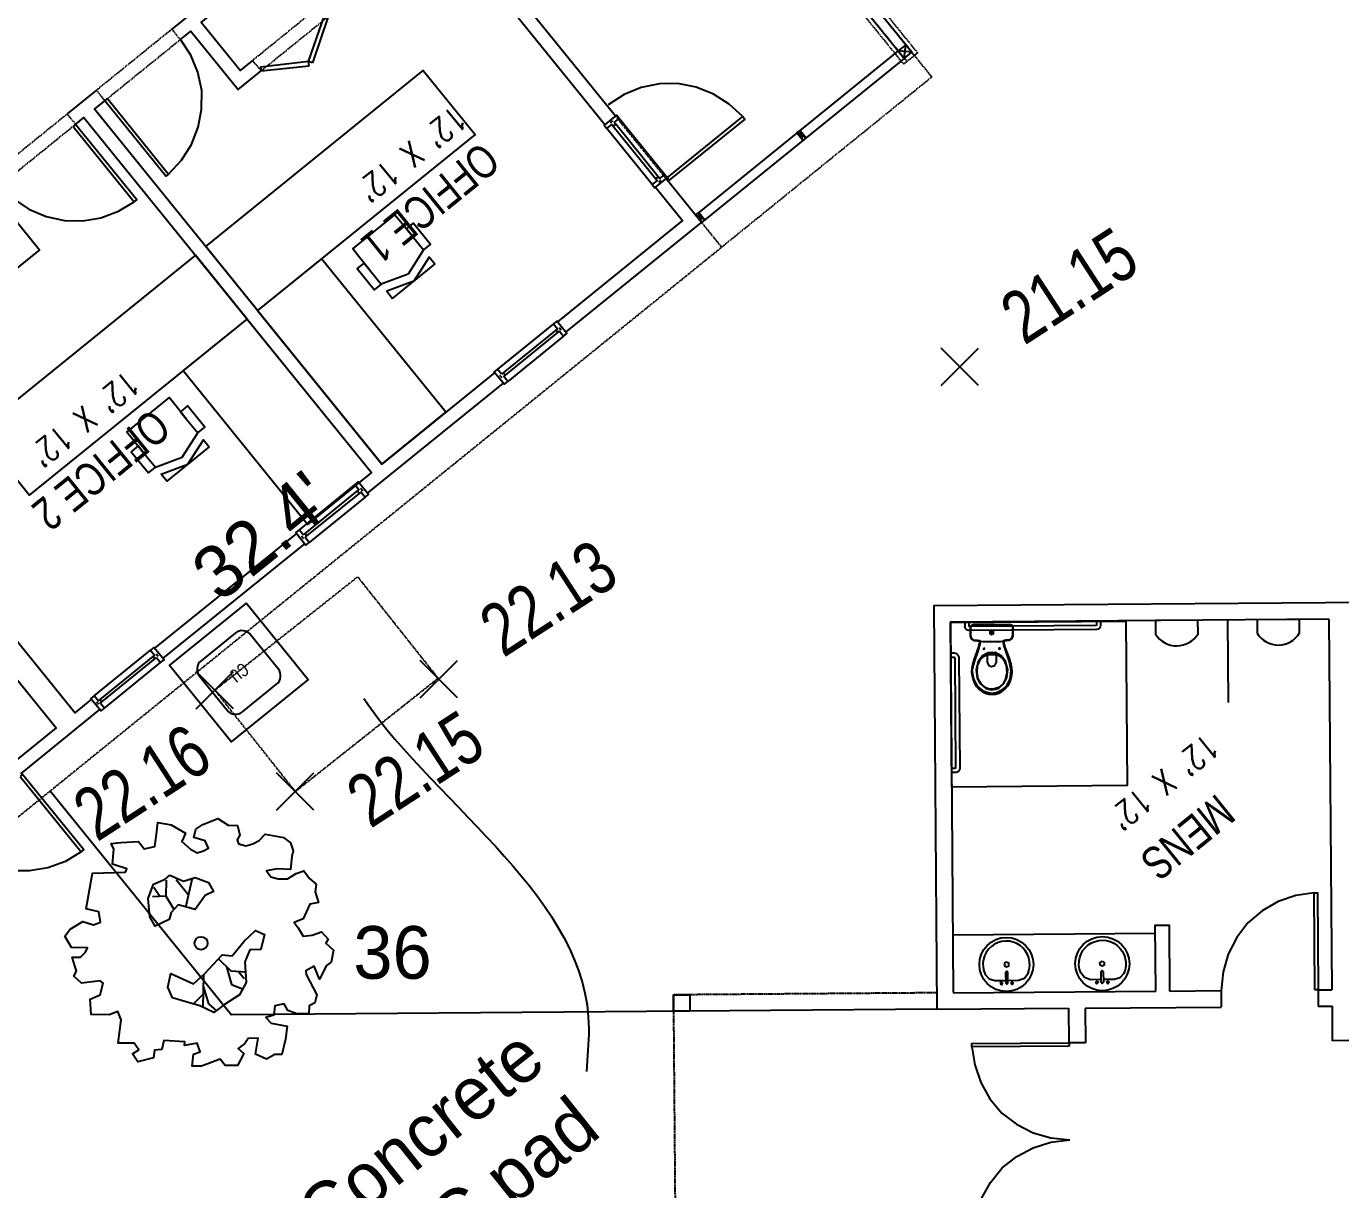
# Model space of a CAD drawing. Header units: inches. Extents: x -625442 to 34963, y -27993 to 66986.
# Drawn here: x -455468.8 to -454989.7, y 28468.8 to 28892.8 of the extents above; entities that cross this region are included whole.
import ezdxf
from ezdxf.enums import TextEntityAlignment as Align

# ---------------------------------------------------------------- set-up
doc = ezdxf.new("R2010")
doc.units = ezdxf.units.IN
doc.header["$LTSCALE"] = 0.5
doc.header["$MEASUREMENT"] = 0
doc.linetypes.add('DASHED2', pattern=[0.375, 0.25, -0.125])
doc.linetypes.add('HIDDEN2', pattern=[0.1875, 0.125, -0.0625])
for name, color, linetype in [('0-TEXT', 30, 'Continuous'), ('A-FIXT', 63, 'Continuous'), ('BUILDING', 253, 'DASHED2'), ('BUILDING OH', 80, 'HIDDEN2'), ('EDGE OF CONCRETE', 253, 'DASHED2'), ('P-ABOVE', 201, 'HIDDEN2'), ('P-BELOW-LIGHT', 143, 'Continuous'), ('P-CASEWORK', 140, 'Continuous'), ('P-DOOR', 51, 'Continuous'), ('P-FIXTURE', 63, 'Continuous'), ('P-FURNITURE', 201, 'Continuous'), ('P-WALL', 90, 'Continuous'), ('P-WINDOW', 213, 'Continuous'), ('SPOT ELEVATION TEXT', 252, 'Continuous'), ('TEXT', 7, 'Continuous'), ('Trees-Anno', 43, 'Continuous'), ('TreesMARK', 46, 'Continuous')]:
    doc.layers.add(name, color=color, linetype=linetype)
doc.layers.add('A-WALL-PATT', color=111, linetype='Continuous', lineweight=13)
doc.styles.add('1-4T', font='Zap601Rm.ttf', dxfattribs={"width": 0.8, "height": 12})
doc.styles.add('BLDG', font='IC-Romans.shx', dxfattribs={"width": 0.8})
doc.styles.add('sapa notes', font='romans.shx', dxfattribs={"width": 0.8})
doc.styles.add('TXT', font='IC-Romans.shx')
doc.dimstyles.new('20 SCALE', dxfattribs={"dimtxt": 1.6, "dimasz": 2, "dimexe": 0.18, "dimexo": 0.0625, "dimgap": 0.04, "dimtad": 0, "dimdec": 1, "dimzin": 0, "dimdsep": 46, "dimtxsty": 'BLDG', "dimcen": 0.09, "dimaunit": 1, "dimadec": 4, "dimazin": 0, "dimtfac": 1, "dimtdec": 1, "dimtofl": 0, "dimtmove": 2, "dimatfit": 3, "dimfxl": 1, "dimtolj": 1, "dimtzin": 0, "dimarcsym": 0})

# ---------------------------------------------------------------- blocks, each defined once
blk = doc.blocks.new('SPT10')
at = {"color": 0, "linetype": 'Continuous'}
for p, q in [((-0.354, -0.354), (0.354, 0.354)), ((0.354, -0.354), (-0.354, 0.354))]:
    blk.add_line(p, q, dxfattribs=at)
blk = doc.blocks.new('TREE11')
at = {"linetype": 'Continuous'}
for p, q in [((-0.1564, 0.1773), (-0.1793, 0.2113)), ((-0.1324, 0.2402), (-0.1344, 0.1783)), ((-0.0944, 0.2422), (-0.0475, 0.1843)), ((-0.0345, 0.2472), (-0.0584, 0.1403)), ((-0.1344, 0.1783), (-0.1843, 0.1763)), ((-0.1344, 0.1783), (-0.1034, 0.1294)), ((0.0654, -0.0594), (0.1134, -0.1044)), ((0.0964, -0.0894), (0.1154, -0.1563)), ((0.0085, -0.1194), (0.0065, -0.2442)), ((0.1134, -0.1044), (0.1703, -0.1084)), ((0.1414, -0.1074), (0.1634, -0.1334)), ((0.0065, -0.1943), (-0.0305, -0.2313)), ((0.0085, -0.1673), (0.0275, -0.2303)), ((0.1154, -0.1563), (0.1574, -0.1733)), ((0.0275, -0.2303), (0.0584, -0.2562))]:
    blk.add_line(p, q, dxfattribs=at)
for points in [[(-0.0404, 0.3569), (-0.0155, 0.3439), (0.0085, 0.3509), (0.0284, 0.3609), (0.0155, 0.3888), (-0.0275, 0.4018), (-0.0195, 0.4337), (0.0065, 0.4507), (0.0634, 0.4737), (0.1023, 0.4487), (0.1383, 0.4467), (0.1472, 0.4098), (0.1363, 0.3928), (0.1413, 0.3779), (0.1702, 0.3699), (0.1962, 0.3779), (0.2201, 0.3908), (0.2431, 0.4148), (0.3129, 0.4018), (0.3389, 0.3808), (0.3499, 0.3509), (0.3439, 0.3289), (0.3399, 0.28), (0.289, 0.282), (0.2481, 0.275), (0.265, 0.2521), (0.293, 0.2441), (0.3279, 0.2441), (0.3609, 0.2651), (0.3898, 0.275), (0.4118, 0.2461), (0.4367, 0.2241), (0.4327, 0.1952), (0.4457, 0.1543), (0.4128, 0.1483), (0.3878, 0.0924), (0.3539, 0.0794), (0.3679, 0.0585), (0.3878, 0.0265), (0.4218, 0.0305), (0.4567, 0.0435), (0.4826, 0.0155), (0.4737, 0.0006), (0.5026, -0.0264), (0.4936, -0.0713), (0.4757, -0.0843), (0.4497, -0.1362), (0.4287, -0.0873), (0.3978, -0.1042), (0.3988, -0.1192), (0.4397, -0.196), (0.4317, -0.226), (0.4108, -0.238), (0.4088, -0.2679), (0.3629, -0.2679), (0.3289, -0.2549), (0.3149, -0.23), (0.28, -0.238), (0.276, -0.2729), (0.2461, -0.2819), (0.266, -0.3028), (0.3269, -0.3148), (0.3199, -0.3647), (0.306, -0.4226), (0.28, -0.4226), (0.2481, -0.4396), (0.2071, -0.4206), (0.2161, -0.3597), (0.1792, -0.3617), (0.1662, -0.3807), (0.1403, -0.3997), (0.1622, -0.4186), (0.1383, -0.4635), (0.0913, -0.4635), (0.0724, -0.4406), (0.0015, -0.4665), (-0.0334, -0.4665), (-0.0284, -0.4216), (-0.0035, -0.4126), (-0.0145, -0.3787), (-0.0634, -0.3887), (-0.0624, -0.3737), (-0.1413, -0.3697), (-0.1492, -0.4036), (-0.1772, -0.4056), (-0.1802, -0.4346), (-0.2401, -0.4496), (-0.26, -0.4196), (-0.2361, -0.4046), (-0.2541, -0.3797), (-0.3149, -0.3797), (-0.303, -0.2909), (-0.3159, -0.2589), (-0.3489, -0.2719), (-0.4178, -0.2699), (-0.4218, -0.212), (-0.3828, -0.196), (-0.3718, -0.1511), (-0.3838, -0.1421), (-0.4547, -0.1511), (-0.4836, -0.1252), (-0.4727, -0.1062), (-0.4896, -0.0533), (-0.4577, -0.0533), (-0.4387, -0.0334), (-0.4317, -0.0174), (-0.4926, -0.0164), (-0.5176, 0.0275), (-0.4966, 0.0535), (-0.4497, 0.0824), (-0.4088, 0.0694), (-0.3818, 0.0804), (-0.3878, 0.1193), (-0.4367, 0.1313), (-0.4118, 0.2661), (-0.287, 0.2701), (-0.282, 0.283), (-0.3369, 0.3), (-0.3309, 0.3569), (-0.3409, 0.3788), (-0.305, 0.3828), (-0.2381, 0.3868), (-0.2161, 0.3579), (-0.1762, 0.3679), (-0.1702, 0.4038), (-0.1642, 0.4587), (-0.1133, 0.4497), (-0.0594, 0.4178), (-0.0734, 0.3868)], [(-0.1183, 0.2581), (-0.0674, 0.2361), (-0.0225, 0.2491), (0.0275, 0.2301), (0.0474, 0.1962), (0.0155, 0.1812), (-0.0225, 0.1283), (-0.0873, 0.1453), (-0.1143, 0.1174), (-0.1213, 0.0904), (-0.1742, 0.0645), (-0.1942, 0.1004), (-0.2011, 0.1703), (-0.1802, 0.2241), (-0.1363, 0.2431)], [(0.0145, -0.1142), (0.0794, -0.0443), (0.1183, -0.0483), (0.1632, 0.0076), (0.2061, 0.0485), (0.2411, 0.0335), (0.2271, -0.0234), (0.1852, -0.0254), (0.1662, -0.0703), (0.1712, -0.1491), (0.1452, -0.196), (0.0883, -0.232), (0.0484, -0.2629), (-0.0045, -0.237), (-0.0534, -0.224), (-0.1083, -0.207), (-0.1263, -0.1671), (-0.1153, -0.1152), (-0.0294, -0.1541)]]:
    blk.add_lwpolyline(points, close=True, dxfattribs=at)
blk.add_circle((0, 0), 0.0248, dxfattribs=at)
blk = doc.blocks.new('A$C468F4D8E')
at = {"layer": 'A-FIXT', "ltscale": 0.25}
for p, q in [((11.25, -1.5), (11.25, 0)), ((12.75, -1.5), (12.75, 0)), ((53.25, -1.5), (53.25, 0)), ((54.75, -1.5), (54.75, 0)), ((12.75, -1.5), (53.25, -1.5)), ((12.75, -3), (53.25, -3)), ((0, -5.25), (1.5, -5.25)), ((0, -6.75), (1.5, -6.75)), ((1.5, -53.25), (1.5, -6.75)), ((3, -53.25), (3, -6.75)), ((0, -53.25), (1.5, -53.25)), ((0, -54.75), (1.5, -54.75))]:
    blk.add_line(p, q, dxfattribs=at)
for centre, start, end in [((12.75, -1.5), 180, 270), ((53.25, -1.5), 270, 0), ((1.5, -6.75), 0, 90), ((1.5, -53.25), 270, 0)]:
    blk.add_arc(centre, 1.5, start, end, dxfattribs=at)

msp = doc.modelspace()

# ---------------------------------------------------------------- linework, layer by layer
at = {"layer": 'BUILDING'}
for points in [[(-455519.76867, 29188.16417), (-455215.37016, 28812.27535)], [(-455517.23392, 28567.82306), (-455215.37016, 28812.27535)]]:
    msp.add_lwpolyline(points, dxfattribs=at)
at = {"layer": 'BUILDING OH'}
for points in [[(-455443.15934, 29250.20317), (-455138.76083, 28874.31435)], [(-455138.76083, 28874.31435), (-455215.37016, 28812.27535)]]:
    msp.add_lwpolyline(points, dxfattribs=at)
at = {"layer": 'EDGE OF CONCRETE'}
for points in [[(-455400.08999, 28650.85869), (-455348.02533, 28692.15014)], [(-455348.02533, 28692.15014), (-455318.70127, 28655.17523)], [(-455370.76592, 28613.88379), (-455318.70127, 28655.17523)], [(-455400.08999, 28650.85869), (-455370.76592, 28613.88379)]]:
    msp.add_lwpolyline(points, dxfattribs=at)
at = {"layer": 'P-ABOVE'}
msp.add_line((-455145.11869, 28882.16541), (-455147.83867, 28879.96275), dxfattribs=at)
for points in [[(-455447.98902, 29248.22221), (-455446.82331, 29249.16621), (-455147.83867, 28879.96275), (-455149.00437, 28879.01875)], [(-455444.10334, 29251.36887), (-455442.93763, 29252.31287), (-455143.95299, 28883.10941), (-455145.11869, 28882.16541)], [(-455383.24785, 28876.5415), (-455355.88069, 28898.70371), (-455358.95877, 28902.5047), (-455386.32593, 28880.3425)], [(-455440.16751, 28865.69188), (-455412.6483, 28887.97721), (-455415.72639, 28891.7782), (-455443.24559, 28869.49288)], [(-455478.17746, 28834.91104), (-455481.25554, 28838.71204), (-455453.88838, 28860.87424), (-455450.8103, 28857.07325)]]:
    msp.add_lwpolyline(points, close=True, dxfattribs=at)
msp.add_lwpolyline([(-455136.92343, 28540.52275), (-455232.94878, 28539.78573), (-455232.06812, 28431.79187), (-455136.07112, 28432.54965)], dxfattribs=at)
at = {"layer": 'P-BELOW-LIGHT'}
for p, q in [((-455146.06269, 28883.33112), (-455443.15934, 29250.20317)), ((-455237.81327, 28991.06857), (-455150.98533, 28883.84843)), ((-455150.98533, 28883.84843), (-455223.72771, 28824.94092)), ((-455148.78267, 28881.12845), (-455221.52505, 28822.22095)), ((-454994.04101, 28682.66838), (-454994.04108, 28682.67725)), ((-455030.99209, 28676.3251), (-455030.75528, 28646.32604)), ((-455460.09562, 28614.10574), (-455394.02287, 28532.51531)), ((-455136.87631, 28534.54516), (-455394.02287, 28532.51531))]:
    msp.add_line(p, q, dxfattribs=at)
for points in [[(-455254.47058, 28857.72267), (-455252.6461, 28859.20015), (-455253.63109, 28860.41647), (-455258.19228, 28856.72277), (-455257.2073, 28855.50645), (-455255.38282, 28856.98393), (-455254.89033, 28856.37577), (-455253.97809, 28857.11451)], [(-455295.54019, 28766.05894), (-455297.01767, 28767.88342), (-455298.23399, 28766.89843), (-455294.54029, 28762.33724), (-455293.32397, 28763.32222), (-455294.80145, 28765.1467), (-455294.19329, 28765.6392), (-455294.93203, 28766.55143)], [(-455367.91114, 28707.45223), (-455369.38862, 28709.2767), (-455370.60494, 28708.29172), (-455366.91124, 28703.73052), (-455365.69492, 28704.71551), (-455367.1724, 28706.53999), (-455366.56424, 28707.03248), (-455367.30298, 28707.94472)], [(-455388.67443, 28682.60489), (-455416.65133, 28659.94892), (-455393.99536, 28631.97202), (-455366.01846, 28654.62799)], [(-455131.50879, 28615.53135), (-455131.9824, 28675.52948), (-455067.99093, 28676.03304), (-455067.51732, 28616.03491)], [(-455421.29857, 28662.70807), (-455419.82109, 28660.8836), (-455418.60477, 28661.86858), (-455422.29847, 28666.42978), (-455423.51479, 28665.44479), (-455422.03731, 28663.62031), (-455422.64547, 28663.12782), (-455421.90673, 28662.21558)]]:
    msp.add_lwpolyline(points, close=True, dxfattribs=at)
for points in [[(-455240.70877, 28835.13312), (-455257.2073, 28855.50645)], [(-455255.87531, 28857.59209), (-455254.96307, 28858.33083)], [(-455236.14757, 28838.82682), (-455237.97205, 28837.34934), (-455238.46454, 28837.9575), (-455239.37678, 28837.21876), (-455238.88429, 28836.6106), (-455240.70877, 28835.13312), (-455239.72378, 28833.9168), (-455235.16259, 28837.6105), (-455236.14757, 28838.82682), (-455252.6461, 28859.20015)], [(-455237.47956, 28836.74118), (-455238.3918, 28836.00244)], [(-455276.64434, 28784.38195), (-455275.16686, 28782.55747), (-455275.77502, 28782.06498), (-455275.03628, 28781.15274), (-455274.42812, 28781.64523), (-455272.95064, 28779.82075), (-455271.73432, 28780.80574), (-455275.42802, 28785.36693), (-455276.64434, 28784.38195), (-455297.01767, 28767.88342)], [(-455272.95064, 28779.82075), (-455293.32397, 28763.32222)], [(-455274.5587, 28783.04996), (-455273.81996, 28782.13772)], [(-455295.40961, 28764.65421), (-455296.14835, 28765.56645)], [(-455349.01529, 28725.77523), (-455347.53781, 28723.95075), (-455348.14597, 28723.45826), (-455347.40723, 28722.54602), (-455346.79907, 28723.03852), (-455345.32159, 28721.21404), (-455344.10527, 28722.19902), (-455347.79897, 28726.76022), (-455349.01529, 28725.77523), (-455369.38862, 28709.2767)], [(-455345.32159, 28721.21404), (-455365.69492, 28704.71551)], [(-455346.92965, 28724.44325), (-455346.19091, 28723.53101)], [(-455367.78056, 28706.04749), (-455368.5193, 28706.95973)], [(-455444.04016, 28648.82314), (-455423.51479, 28665.44479)], [(-455421.42915, 28664.11281), (-455420.69041, 28663.20057)], [(-455440.34646, 28644.26194), (-455441.82394, 28646.08642), (-455441.21578, 28646.57891), (-455441.95452, 28647.49115), (-455442.56268, 28646.99866), (-455444.04016, 28648.82314), (-455445.25648, 28647.83815), (-455441.56278, 28643.27696), (-455440.34646, 28644.26194), (-455419.82109, 28660.8836)], [(-455442.4321, 28645.59393), (-455443.17084, 28646.50617)]]:
    msp.add_lwpolyline(points, dxfattribs=at)
msp.add_lwpolyline([(-455392.6698, 28671.64875), (-455405.10398, 28661.57943, 0.414213562), (-455405.69519, 28655.95356), (-455395.62587, 28643.51938, 0.414213562), (-455389.99999, 28642.92816), (-455377.56582, 28652.99749, 0.414213562), (-455376.9746, 28658.62336), (-455387.04392, 28671.05754, 0.414213562)], format="xyb", close=True, dxfattribs=at)
at = {"layer": 'P-CASEWORK'}
msp.add_line((-455057.27053, 28562.13373), (-455131.06421, 28561.5351), dxfattribs=at)
at = {"layer": 'P-DOOR'}
for points in [[(-455364.44346, 28879.43391), (-455365.91349, 28880.0057), (-455360.11634, 28896.78411), (-455358.76944, 28896.36436)], [(-455365.65978, 28878.44893), (-455365.91349, 28880.0057), (-455383.37843, 28877.94624), (-455383.24785, 28876.5415)], [(-455439.25527, 28866.43062), (-455416.96994, 28838.91142), (-455417.88218, 28838.17268), (-455440.16751, 28865.69188)], [(-455235.16259, 28837.6105), (-455207.64338, 28859.89582), (-455206.90464, 28858.98359), (-455234.42385, 28836.69826)], [(-455451.72253, 28856.33451), (-455429.43721, 28828.8153), (-455428.52497, 28829.55404), (-455450.8103, 28857.07325)], [(-455471.0585, 28619.39103), (-455448.77318, 28591.87182), (-455447.86094, 28592.61056), (-455470.14627, 28620.12977)], [(-454999.10281, 28541.60118), (-454999.39714, 28577.011), (-454998.22334, 28577.02076), (-454997.929, 28541.61094)], [(-455088.73973, 28521.13428), (-455124.14979, 28520.86958), (-455124.15857, 28522.0434), (-455088.74851, 28522.3081)]]:
    msp.add_lwpolyline(points, close=True, dxfattribs=at)
for points in [[(-455416.96994, 28838.91142), (-455412.26417, 28843.98093), (-455408.60121, 28849.71644), (-455406.13311, 28855.99482), (-455404.88879, 28862.5409), (-455404.86825, 28869.35469), (-455406.25243, 28876.0379), (-455408.79511, 28882.28644), (-455412.6483, 28887.97721)], [(-455207.64338, 28859.89582), (-455212.58977, 28864.44956), (-455218.32528, 28868.11252), (-455224.60366, 28870.58062), (-455231.27287, 28871.97698), (-455237.96353, 28871.84548), (-455244.64674, 28870.46129), (-455250.89529, 28867.91862), (-455256.70917, 28864.21746)], [(-455473.55949, 28803.40623), (-455463.98099, 28811.163), (-455481.21826, 28832.44858), (-455478.17746, 28834.91104), (-455473.41202, 28829.95902), (-455467.82855, 28826.17294), (-455461.57909, 28823.42968), (-455454.90989, 28822.03332), (-455448.24814, 28821.88965), (-455441.59385, 28822.99867), (-455435.22218, 28825.38931), (-455429.43721, 28828.8153)], [(-455448.77318, 28591.87182), (-455454.55815, 28588.44583), (-455460.92982, 28586.05519), (-455467.58411, 28584.94617), (-455474.3979, 28584.96672), (-455480.91506, 28586.4862), (-455487.16452, 28589.22946), (-455492.74799, 28593.01554), (-455497.66547, 28597.84444)], [(-454999.39714, 28577.011), (-455006.04058, 28575.97754), (-455012.47863, 28573.7719), (-455018.32002, 28570.39733), (-455023.56637, 28566.04947), (-455027.63079, 28560.73319), (-455030.71052, 28554.6425), (-455032.6132, 28548.17031), (-455033.33883, 28541.3166)], [(-455124.14979, 28520.86958), (-455123.12189, 28514.22528), (-455120.92164, 28507.78539), (-455117.55196, 28501.94118), (-455113.20849, 28496.69119), (-455107.89562, 28492.62233), (-455101.80751, 28489.53749), (-455095.33691, 28487.62939), (-455088.48381, 28486.89804)], [(-455123.63795, 28452.39709), (-455122.70949, 28459.05602), (-455120.60576, 28465.52808), (-455117.32383, 28471.42201), (-455113.05933, 28476.73635), (-455107.80787, 28480.88419), (-455101.76657, 28484.05969), (-455095.32521, 28486.06431), (-455088.48381, 28486.89804)]]:
    msp.add_lwpolyline(points, dxfattribs=at)
at = {"layer": 'P-FIXTURE'}
for points in [[(-455124.70156, 28673.63048), (-455124.31647, 28674.41611), (-455123.53547, 28674.61792), (-455124.31647, 28674.41611)], [(-455110.42793, 28674.72139), (-455109.64384, 28674.53193), (-455109.24639, 28673.75248), (-455109.64384, 28674.53193)], [(-455117.05172, 28671.14745), (-455116.27227, 28671.5449), (-455116.27845, 28672.32744), (-455117.06407, 28672.71253), (-455117.64789, 28672.31663), (-455117.64171, 28671.53409)], [(-455121.86538, 28661.32709), (-455122.62321, 28658.19075), (-455122.20878, 28655.25931), (-455121.01798, 28653.11659), (-455119.24491, 28651.56541), (-455118.06801, 28651.18341), (-455116.89266, 28650.99704), (-455115.52476, 28651.20348), (-455114.35403, 28651.60402), (-455112.60567, 28653.183), (-455111.44885, 28655.34425), (-455111.08074, 28658.28186), (-455111.88799, 28661.40585), (-455113.46852, 28663.34984), (-455115.62977, 28664.50667), (-455116.21667, 28664.50203), (-455116.99921, 28664.49586), (-455117.58612, 28664.49122), (-455118.17302, 28664.48659), (-455120.31574, 28663.29579)], [(-455119.752, 28666.23495), (-455119.94455, 28665.84214), (-455119.74737, 28665.64805), (-455119.55328, 28665.84523)], [(-455114.07395, 28665.69283), (-455113.87986, 28665.89001), (-455114.07859, 28666.27974), (-455114.27113, 28665.88692)], [(-455111.49695, 28551.72007), (-455112.27623, 28551.32228), (-455112.26808, 28550.34411), (-455111.48229, 28549.95936), (-455110.70301, 28550.35714), (-455110.71116, 28551.33532)], [(-455076.67598, 28552.00254), (-455075.89035, 28551.61745), (-455075.88263, 28550.63927), (-455076.66208, 28550.24182), (-455077.44771, 28550.62692), (-455077.45543, 28551.60509)], [(-455076.25537, 28548.28856), (-455076.22448, 28544.37586), (-455076.61267, 28543.9815), (-455077.00702, 28544.36968), (-455077.03791, 28548.28239), (-455076.64973, 28548.67674)], [(-455113.97664, 28544.06914), (-455113.38485, 28543.48712), (-455112.99847, 28544.07729), (-455113.393, 28544.4653)], [(-455111.85726, 28547.99975), (-455111.82466, 28544.08707), (-455111.43014, 28543.69906), (-455111.04213, 28544.09359), (-455111.07472, 28548.00627), (-455111.46925, 28548.39428)], [(-455110.06395, 28544.10173), (-455109.47216, 28543.51972), (-455109.08578, 28544.10988), (-455109.48031, 28544.49789)], [(-455077.9852, 28544.36196), (-455078.56747, 28543.77042), (-455078.96338, 28544.35424), (-455078.57519, 28544.7486)], [(-455074.0725, 28544.39285), (-455074.65477, 28543.80131), (-455075.05067, 28544.38513), (-455074.66249, 28544.77949)]]:
    msp.add_lwpolyline(points, close=True, dxfattribs=at)
for points in [[(-455124.6784, 28670.69595), (-455124.70156, 28673.63048), (-455124.6784, 28670.69595)], [(-455123.53547, 28674.61792), (-455110.42793, 28674.72139), (-455123.53547, 28674.61792)], [(-455109.24639, 28673.75248), (-455109.22323, 28670.81795), (-455109.24639, 28673.75248)], [(-455121.14152, 28668.7674), (-455121.7099, 28666.41514), (-455122.47545, 28664.25698), (-455121.7099, 28666.41514), (-455121.14152, 28668.7674), (-455122.12124, 28668.95531), (-455123.29505, 28668.94604), (-455124.27786, 28669.52523), (-455124.6784, 28670.69595), (-455124.27786, 28669.52523), (-455123.29505, 28668.94604), (-455120.16181, 28668.57948), (-455117.03164, 28668.60419), (-455113.70585, 28668.63045), (-455110.57878, 28669.04642), (-455109.60523, 28669.64105), (-455109.22323, 28670.81795), (-455109.60523, 28669.64105), (-455110.57878, 28669.04642), (-455111.75259, 28669.03716), (-455112.72922, 28668.8338), (-455112.12378, 28666.49081), (-455111.32425, 28664.34501), (-455112.12378, 28666.49081), (-455112.72922, 28668.8338)], [(-455112.92485, 28668.83226), (-455112.51814, 28666.879), (-455111.91734, 28665.12291), (-455110.517, 28661.22102), (-455109.90539, 28658.09549), (-455110.27195, 28654.96224), (-455111.61978, 28652.21254), (-455113.9535, 28650.4333), (-455115.31831, 28649.83558), (-455116.88185, 28649.62759), (-455118.25284, 28649.81242), (-455119.62692, 28650.38851), (-455121.98843, 28652.1307), (-455123.3795, 28654.85878), (-455123.99111, 28657.9843), (-455123.23328, 28661.12064), (-455121.89472, 28665.04415), (-455121.32172, 28666.8095), (-455120.94589, 28668.76894)], [(-455116.86689, 28672.51844), (-455117.6448, 28671.92536), (-455117.05326, 28671.34308), (-455116.47099, 28671.93462), (-455117.06253, 28672.51689)], [(-455123.43355, 28661.706), (-455122.47545, 28664.25698), (-455123.43355, 28661.706)], [(-455115.23387, 28663.92285), (-455115.23232, 28663.72721), (-455116.01486, 28663.72104), (-455116.99304, 28663.71332), (-455117.77558, 28663.70714), (-455118.55812, 28663.70096), (-455118.55966, 28663.8966), (-455118.36403, 28663.89814), (-455117.9743, 28664.09686), (-455117.58303, 28664.09995), (-455116.99613, 28664.10459), (-455116.40922, 28664.10922), (-455115.82231, 28664.11385), (-455114.05542, 28663.34521), (-455112.67517, 28661.98657), (-455111.68, 28659.84231), (-455111.46429, 28657.3006), (-455111.83703, 28654.94989), (-455112.80131, 28653.18145), (-455114.35558, 28651.79965), (-455115.5263, 28651.39912), (-455116.8942, 28651.19267), (-455118.06956, 28651.37904), (-455119.24646, 28651.76105), (-455120.82235, 28653.11814), (-455121.81442, 28654.87113), (-455122.22422, 28657.21566), (-455122.04866, 28659.76046), (-455121.08747, 28661.92017), (-455119.92293, 28663.10325), (-455118.55966, 28663.8966)], [(-455118.55812, 28663.70096), (-455118.5365, 28660.96207), (-455117.94033, 28659.79289), (-455116.95906, 28659.40934), (-455115.78834, 28659.80988), (-455115.2107, 28660.98832), (-455115.23232, 28663.72721)], [(-455110.326, 28661.80947), (-455111.32425, 28664.34501), (-455110.326, 28661.80947)]]:
    msp.add_lwpolyline(points, dxfattribs=at)
for points in [[(-455057.21957, 28676.17835), (-455057.18096, 28671.28747, 0.56445913), (-455041.72579, 28671.40947), (-455041.7644, 28676.30035)], [(-455020.22072, 28676.47041), (-455020.18212, 28671.57953, 0.56445913), (-455004.72695, 28671.70153), (-455004.76555, 28676.59241)]]:
    msp.add_lwpolyline(points, format="xyb", close=True, dxfattribs=at)
for points in [[(-455111.05027, 28545.07176), (-455107.13759, 28545.10435), (-455104.99213, 28545.90482), (-455103.63736, 28547.67693, 1.529927729), (-455119.28485, 28547.15529), (-455117.90237, 28545.60162), (-455115.7455, 28545.03264), (-455111.83281, 28545.06524)], [(-455077.01475, 28545.34786), (-455080.92745, 28545.31697), (-455083.08561, 28546.08253), (-455084.46895, 28547.83243, -1.529927729), (-455068.81506, 28547.56471), (-455070.17215, 28545.98881), (-455072.3195, 28545.38492), (-455076.23221, 28545.35404)]]:
    msp.add_lwpolyline(points, format="xyb", dxfattribs=at)
for centre in [(-455111.56359, 28550.86315), (-455076.59546, 28551.14682)]:
    msp.add_circle(centre, 9.8561, dxfattribs=at)
msp.add_ellipse((-455116.84848, 28657.79314), major_axis=(0.06755, -8.55677), ratio=0.864280795, start_param=4.230642857, end_param=8.335727786, dxfattribs=at)
msp.add_ellipse((-455116.84848, 28657.79314), major_axis=(0.06755, -8.55677), ratio=0.864280795, start_param=4.230642857, end_param=8.335727786, dxfattribs=at)
at = {"layer": 'P-FURNITURE'}
for points in [[(-455384.50248, 28789.18172), (-455403.38245, 28812.49581), (-455324.11457, 28876.68773), (-455305.23459, 28853.37365)], [(-455388.30347, 28786.10364), (-455407.18345, 28809.41772), (-455486.45133, 28745.2258), (-455467.57135, 28721.91172)], [(-455361.18839, 28808.0617), (-455384.50248, 28789.18172), (-455339.19053, 28733.22792), (-455315.87645, 28752.1079)], [(-455411.61756, 28767.22366), (-455388.30347, 28786.10364), (-455342.99153, 28730.14984), (-455366.30561, 28711.26986)]]:
    msp.add_lwpolyline(points, close=True, dxfattribs=at)
at = {"layer": 'P-FURNITURE', "flags": 128}
for points in [[(-455328.16613, 28816.41922), (-455324.00311, 28811.27849), (-455329.6327, 28802.4636), (-455339.42531, 28798.78944), (-455341.99567, 28796.70793), (-455348.2402, 28804.41903), (-455345.66983, 28806.50054), (-455343.58832, 28803.93017), (-455347.75134, 28809.0709), (-455349.83285, 28811.64127), (-455347.26248, 28813.72278), (-455336.98102, 28822.04881), (-455334.41065, 28824.13032), (-455332.32914, 28821.55995), (-455328.16613, 28816.41922), (-455330.24763, 28818.98959), (-455327.67727, 28821.07109), (-455321.43274, 28813.36), (-455324.00311, 28811.27849)], [(-455343.58832, 28803.93017), (-455339.42531, 28798.78944)], [(-455425.897, 28737.27578), (-455421.73399, 28732.13505), (-455411.94138, 28735.80921), (-455406.31179, 28744.6241), (-455403.74142, 28746.70561), (-455409.98595, 28754.41671), (-455412.55631, 28752.3352), (-455410.4748, 28749.76483), (-455414.63782, 28754.90556), (-455416.71933, 28757.47593), (-455419.2897, 28755.39442), (-455429.57116, 28747.06839), (-455432.14153, 28744.98688), (-455430.06002, 28742.41651), (-455425.897, 28737.27578), (-455427.97851, 28739.84615), (-455430.54888, 28737.76464), (-455424.30435, 28730.05354), (-455421.73399, 28732.13505)], [(-455410.4748, 28749.76483), (-455406.31179, 28744.6241)]]:
    msp.add_lwpolyline(points, dxfattribs=at)
for points in [[(-455335.26229, 28793.64871), (-455319.84009, 28806.13776), (-455321.9216, 28808.70812), (-455327.55119, 28799.89323), (-455337.3438, 28796.21907)], [(-455402.14877, 28739.48337), (-455417.57097, 28726.99432), (-455419.65248, 28729.56468), (-455409.85987, 28733.23884), (-455404.23028, 28742.05373)]]:
    msp.add_lwpolyline(points, close=True, dxfattribs=at)
at = {"layer": 'P-WALL'}
for p, q in [((-455146.06269, 28883.33112), (-455150.98533, 28883.84843)), ((-455148.78267, 28881.12845), (-455148.26536, 28886.05109)), ((-455184.57101, 28852.1467), (-455187.93938, 28853.92268)), ((-455185.73671, 28851.2027), (-455186.77367, 28854.86668)), ((-455221.52505, 28822.22095), (-455224.89342, 28823.99693)), ((-455222.69075, 28821.27695), (-455223.72771, 28824.94092)), ((-455130.92463, 28540.53205), (-455057.10474, 28541.13089)), ((-455052.10491, 28541.17145), (-455033.33908, 28541.34134)), ((-455033.33908, 28541.34134), (-455033.29027, 28535.32425)), ((-454997.92902, 28541.61312), (-454992.90558, 28541.65168)), ((-454997.92902, 28541.61312), (-454997.88038, 28535.61118)), ((-455136.87624, 28534.54516), (-455088.87766, 28534.91401)), ((-455088.87774, 28534.92405), (-455088.77813, 28522.30536)), ((-455082.87793, 28534.97141), (-455082.77832, 28522.35272)), ((-455082.87784, 28534.96011), (-455033.29041, 28535.34117)), ((-454997.8804, 28535.61327), (-454992.85953, 28535.65186)), ((-455082.77832, 28522.35272), (-455088.77813, 28522.30536)), ((-454986.78131, 28523.1105), (-454992.78112, 28523.06313))]:
    msp.add_line(p, q, dxfattribs=at)
for points in [[(-455254.08721, 28860.0471), (-455333.62489, 28958.26481), (-455367.37773, 28930.93143), (-455370.70206, 28935.0365)], [(-455386.32593, 28880.3425), (-455390.88713, 28876.6488), (-455405.04631, 28894.13338), (-455334.3478, 28951.38573), (-455320.18862, 28933.90116), (-455325.81409, 28929.34559)], [(-455374.50306, 28931.95842), (-455371.17873, 28927.85334), (-455415.72639, 28891.7782)], [(-455322.73601, 28925.5446), (-455317.11054, 28930.10016), (-455257.8882, 28856.96902)], [(-455412.6483, 28887.97721), (-455408.84731, 28891.05529), (-455391.61004, 28869.76972), (-455383.24785, 28876.5415)], [(-455443.24559, 28869.49288), (-455453.88838, 28860.87424)], [(-455297.98774, 28766.59435), (-455339.19053, 28733.22792), (-455443.9685, 28862.6138), (-455440.16751, 28865.69188)], [(-455450.8103, 28857.07325), (-455447.7695, 28859.53571), (-455342.99153, 28730.14984), (-455347.55272, 28726.45614)], [(-455481.25554, 28838.71204), (-455562.74888, 28772.71792), (-455526.05812, 28727.41006), (-455529.09892, 28724.94759), (-455457.93362, 28637.06859), (-455473.8978, 28624.14063)], [(-455222.69075, 28821.27695), (-455235.61871, 28837.24113)], [(-455239.4197, 28834.16304), (-455229.56983, 28821.99986), (-455275.18177, 28785.06285)], [(-455272.10369, 28781.26186), (-455222.69075, 28821.27695)], [(-455344.47464, 28722.65514), (-455294.90966, 28762.79336)], [(-455445.01024, 28647.53407), (-455451.09183, 28642.60914), (-455538.63253, 28750.70944), (-455534.07134, 28754.40314)], [(-455370.35869, 28707.98764), (-455422.05223, 28666.1257)], [(-455418.97414, 28662.3247), (-455367.28061, 28704.18664)], [(-454916.04352, 28683.28507), (-455138.03659, 28681.54058), (-455136.87624, 28534.54516)], [(-454993.99372, 28676.67744), (-455131.98942, 28675.58813), (-455130.95328, 28540.59211)], [(-454993.99372, 28676.67744), (-454992.92785, 28541.65151)], [(-455470.81971, 28620.33964), (-455441.93215, 28643.73308)], [(-455057.10474, 28541.13089), (-455057.29421, 28565.13364), (-455052.29437, 28565.17311), (-455052.10491, 28541.17145)], [(-455226.90422, 28533.83325), (-455232.90274, 28533.78721), (-455232.94878, 28539.78573), (-455226.95026, 28539.83177), (-455226.90422, 28533.83325)], [(-454992.88049, 28535.65169), (-454992.78112, 28523.06313)]]:
    msp.add_lwpolyline(points, dxfattribs=at)
for points in [[(-455148.26536, 28886.05109), (-455150.98533, 28883.84843), (-455148.78267, 28881.12845), (-455146.06269, 28883.33112)], [(-455184.57101, 28852.1467), (-455185.73671, 28851.2027), (-455187.93938, 28853.92268), (-455186.77367, 28854.86668)], [(-455221.52505, 28822.22095), (-455222.69075, 28821.27695), (-455224.89342, 28823.99693), (-455223.72771, 28824.94092)]]:
    msp.add_lwpolyline(points, close=True, dxfattribs=at)
at = {"layer": 'P-WINDOW'}
for points in [[(-455238.46454, 28837.9575), (-455253.97809, 28857.11451), (-455254.89033, 28856.37577), (-455239.37678, 28837.21876)], [(-455275.77502, 28782.06498), (-455294.93203, 28766.55143), (-455294.19329, 28765.6392), (-455275.03628, 28781.15274)], [(-455348.14597, 28723.45826), (-455367.30298, 28707.94472), (-455366.56424, 28707.03248), (-455347.40723, 28722.54602)], [(-455441.21578, 28646.57891), (-455421.90673, 28662.21558), (-455422.64547, 28663.12782), (-455441.95452, 28647.49115)]]:
    msp.add_lwpolyline(points, close=True, dxfattribs=at)

# ---------------------------------------------------------------- block references
at = {"layer": 'A-WALL-PATT', "ltscale": 0.25, "xscale": -1, "rotation": 90.45226990321818}
msp.add_blockref('A$C468F4D8E', (-455131.98895, 28675.52942), dxfattribs=at)
at = {"layer": 'SPOT ELEVATION TEXT', "xscale": 19.2, "yscale": 19.2, "zscale": 19.2}
for p in [(-455128.5905, 28768.72982), (-455318.45064, 28654.85724), (-455400.08999, 28650.85869), (-455370.76592, 28613.88379)]:
    msp.add_blockref('SPT10', p, dxfattribs=at)
at = {"layer": 'TreesMARK', "color": 46, "xscale": 96, "yscale": 96, "zscale": 96}
msp.add_blockref('TREE11', (-455405.07628, 28558.58755), dxfattribs=at)

# ---------------------------------------------------------------- texts
at = {"layer": '0-TEXT', "width": 0.8}
for s, height, style, p in [("12' X 12'", 8.991, 'sapa notes', (-455312.84564, 28864.39317)), ('OFFICE 1', 11.988, '1-4T', (-455302.75875, 28851.14639)), ("12' X 12'", 8.991, 'sapa notes', (-455432.00701, 28767.8951)), ('OFFICE 2', 11.988, '1-4T', (-455422.79327, 28753.94124)), ('CU', 4.4955, 'sapa notes', (-455390.02292, 28660.99823)), ("12' X 12'", 8.991, 'sapa notes', (-455038.62858, 28635.54018)), ('MENS', 11.988, '1-4T', (-455034.8187, 28613.44219))]:
    msp.add_text(s, height=height, rotation=219.0008979, dxfattribs=dict(at, style=style)).set_placement(p)
at = {"layer": 'SPOT ELEVATION TEXT', "style": 'BLDG', "width": 0.8}
for s, p in [('21.15', (-455083.47832, 28790.32964)), ('22.13', (-455273.33847, 28676.45705)), ('22.15', (-455321.82733, 28614.20265)), ('22.16', (-455421.46117, 28609.33331))]:
    msp.add_text(s, height=19.2, rotation=33, dxfattribs=at).set_placement(p, align=Align.CENTER)
at = {"layer": 'TEXT', "char_height": 19.2, "style": 'TXT'}
for s, insert, attachment_point, rotation in [("32.4'", (-455388.89662, 28714.63892), 2, 39.0008979), ('Concrete \\PA/C pad', (-455290.50158, 28528.90786), 3, 38.6114128)]:
    msp.add_mtext(s, dxfattribs=dict(at, insert=insert, attachment_point=attachment_point, rotation=rotation))
at = {"layer": 'Trees-Anno', "insert": (-455321.03628, 28545.37869), "char_height": 19.2, "attachment_point": 9, "style": 'TXT'}
msp.add_mtext('36', dxfattribs=at)

# ---------------------------------------------------------------- leaders
at = {"layer": 'TEXT', "path_type": 1}
msp.add_leader([(-455345.78927, 28647.7767), (-455263.76893, 28527.34686), (-455264.63126, 28511.82796)], dimstyle='20 SCALE', dxfattribs=at)

doc.saveas('drawing.dxf')
